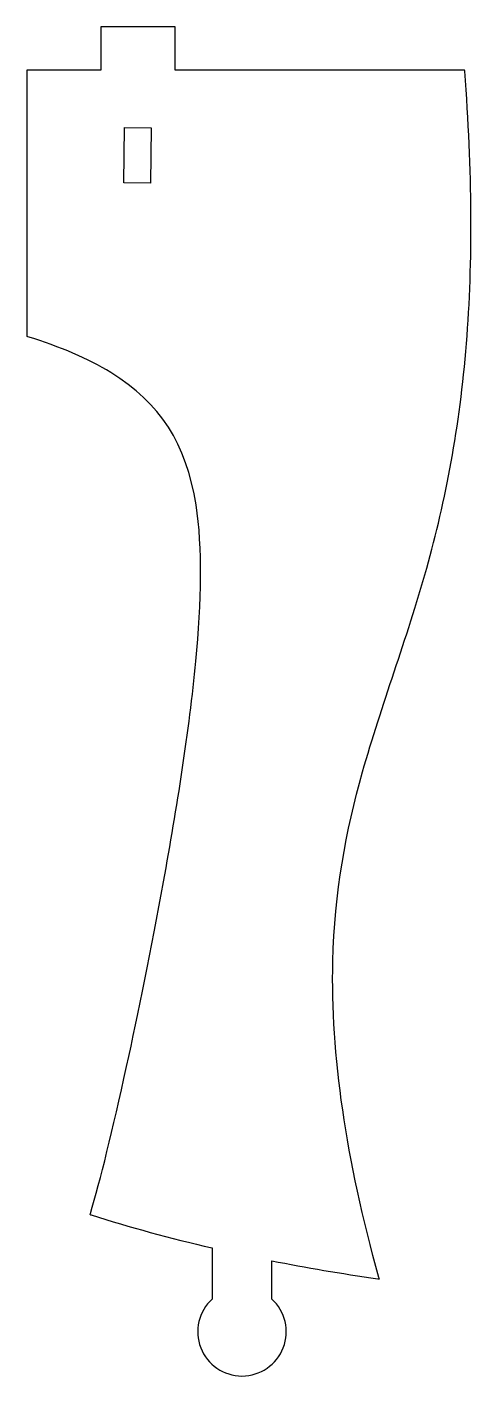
# Model space of a CAD drawing. Header units: millimetres. Extents: x -15.4 to 15.5, y -46.8 to 46.8.
import ezdxf

# ---------------------------------------------------------------- set-up
doc = ezdxf.new("R2010")
doc.units = ezdxf.units.MM
doc.layers.get('0').update_dxf_attribs({"linetype": 'CONTINUOUS'})

msp = doc.modelspace()

# ---------------------------------------------------------------- linework, layer by layer
for p, q in [((-5.14, 46.811), (-10.29, 46.811)), ((-10.29, 46.811), (-10.29, 43.811)), ((-5.14, 43.811), (-5.14, 46.811)), ((-15.416, 43.811), (-15.416, 25.33)), ((-10.29, 43.811), (-15.416, 43.811)), ((14.965, 43.811), (-5.14, 43.811)), ((-8.697, 35.994), (-8.643, 39.843)), ((-8.643, 39.843), (-6.793, 39.818)), ((-6.793, 39.818), (-6.847, 35.968)), ((-6.847, 35.968), (-8.697, 35.994)), ((-2.566, -37.924), (-2.566, -41.467)), ((1.584, -41.467), (1.584, -38.815))]:
    msp.add_line(p, q)
msp.add_arc((-0.491, -43.736), 3.075, -227.56163, 47.56163)
for points, knots in [([(9.044, -40.077), (9.034, -40.04), (9.024, -40.003), (9.013, -39.967), (6.726, -31.783), (5.662, -24.481), (5.815, -18.028), (5.928, -13.276), (6.718, -8.998), (7.877, -4.892), (9.192, -0.233), (10.934, 4.249), (12.335, 9.253), (13.642, 13.921), (14.635, 19.057), (15.094, 24.837), (15.547, 30.539), (15.505, 36.845), (14.97, 43.742), (14.968, 43.765), (14.966, 43.788), (14.965, 43.811)], [-0.001094, -0.001094, -0.001094, -0.001094, 0, 0, 0, 0.242676, 0.242676, 0.242676, 0.421395, 0.421395, 0.421395, 0.624196, 0.624196, 0.624196, 0.813386, 0.813386, 0.813386, 1, 1, 1, 1.000624, 1.000624, 1.000624, 1.000624]), ([(-11.035, -35.61), (-11.028, -35.586), (-11.021, -35.563), (-11.014, -35.539), (-10.324, -33.222), (-9.476, -29.795), (-8.5, -25.336), (-7.69, -21.637), (-6.788, -17.209), (-5.936, -12.504), (-5.01, -7.392), (-4.15, -2.001), (-3.693, 2.794), (-3.296, 6.97), (-3.212, 10.663), (-3.68, 13.64), (-4.349, 17.889), (-6.164, 20.726), (-9.594, 22.829), (-11.178, 23.801), (-13.099, 24.617), (-15.363, 25.314), (-15.381, 25.319), (-15.398, 25.324), (-15.416, 25.33)], [-0.0016461, -0.0016461, -0.0016461, -0.0016461, 0, 0, 0, 0.1621431, 0.1621431, 0.1621431, 0.2966629, 0.2966629, 0.2966629, 0.4428397, 0.4428397, 0.4428397, 0.5701617, 0.5701617, 0.5701617, 0.7518361, 0.7518361, 0.7518361, 0.8357564, 0.8357564, 0.8357564, 0.8364092, 0.8364092, 0.8364092, 0.8364092]), ([(-11.035, -35.61), (-11.012, -35.617), (-10.988, -35.624), (-10.965, -35.632), (-8.282, -36.48), (-5.484, -37.246), (-2.566, -37.924)], [0.6627441, 0.6627441, 0.6627441, 0.6627441, 0.66332278, 0.66332278, 0.66332278, 0.72952132, 0.72952132, 0.72952132, 0.72952132]), ([(1.584, -38.815), (3.959, -39.283), (6.407, -39.699), (8.93, -40.061), (8.968, -40.066), (9.006, -40.072), (9.044, -40.077)], [0.76030314, 0.76030314, 0.76030314, 0.76030314, 0.81215398, 0.81215398, 0.81215398, 0.81293431, 0.81293431, 0.81293431, 0.81293431])]:
    msp.add_open_spline(points, degree=3, knots=knots)

doc.saveas('drawing.dxf')
